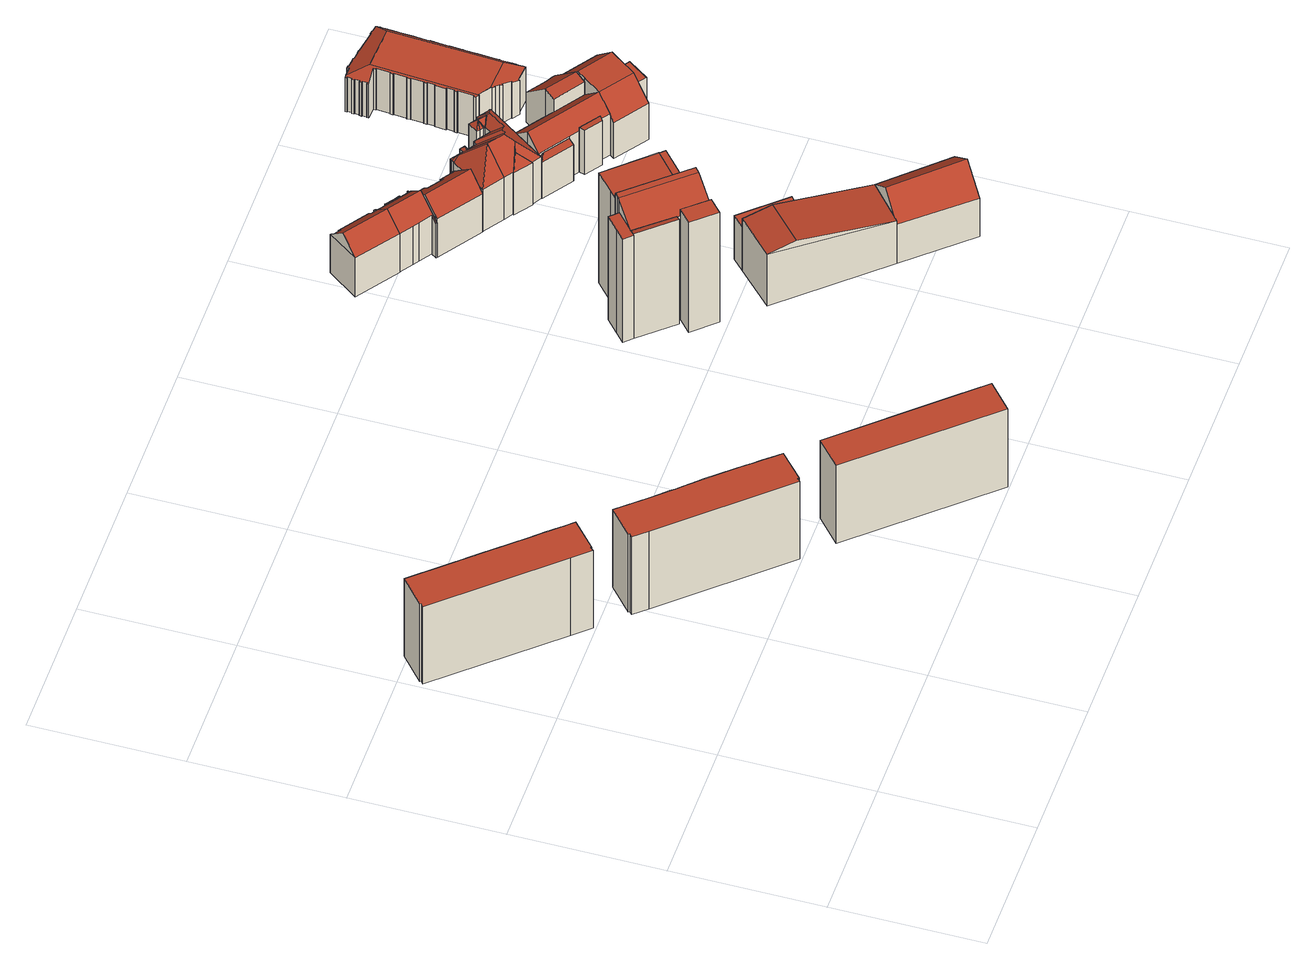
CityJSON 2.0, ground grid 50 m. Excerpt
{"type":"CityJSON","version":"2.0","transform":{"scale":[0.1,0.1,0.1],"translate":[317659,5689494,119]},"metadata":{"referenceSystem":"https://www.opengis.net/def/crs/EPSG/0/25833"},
"CityObjects":{
"building1":{"type":"Building","attributes":{"Dachtyp_tdc":"tdcPolyFlatRoof","Gemeindeschluessel":14713000,"Dachneigung":0,"QualitaetDacherkennung":39,"Geometrietyp2DReferenz":"3000","function":"31001_9998","roofType":"1000","measuredHeight":33.44},"geometry":[{"type":"MultiSurface","lod":"2","boundaries":[[[0,1,2,3]],[[1,4,5,2]],[[4,6,7,5]],[[6,8,9,7]],[[8,10,11,9]],[[10,12,13,11]],[[12,14,15,13]],[[14,16,17,15]],[[16,18,19,17]],[[18,20,21,19]],[[20,22,23,21]],[[22,24,25,23]],[[24,26,27,25]],[[26,28,29,27]],[[28,30,31,29]],[[30,32,33,31]],[[32,34,35,33]],[[34,36,37,35]],[[36,38,39,37]],[[38,40,41,39]],[[40,0,3,41]],[[40,38,36,34,32,30,28,26,24,22,20,18,16,14,12,10,8,6,4,1,0]],[[3,2,5,7,9,11,13,15,17,19,21,23,25,27,29,31,33,35,37,39,41]]],"semantics":{"surfaces":[{"type":"WallSurface"},{"type":"RoofSurface"},{"type":"GroundSurface"}],"values":[0,0,0,0,0,0,0,0,0,0,0,0,0,0,0,0,0,0,0,0,0,1,2]}}]},
"building2":{"type":"Building","attributes":{"Dachtyp_tdc":"tdcPolyFlatRoof","Gemeindeschluessel":14713000,"Dachneigung":0,"QualitaetDacherkennung":37,"Geometrietyp2DReferenz":"3000","function":"31001_9998","roofType":"1000","measuredHeight":33.39},"geometry":[{"type":"MultiSurface","lod":"2","boundaries":[[[42,43,44,45]],[[43,46,47,44]],[[46,48,49,47]],[[48,50,51,49]],[[50,52,53,51]],[[52,54,55,53]],[[54,56,57,55]],[[56,58,59,57]],[[58,60,61,59]],[[60,62,63,61]],[[62,64,65,63]],[[64,66,67,65]],[[66,68,69,67]],[[68,70,71,69]],[[70,72,73,71]],[[72,74,75,73]],[[74,76,77,75]],[[76,78,79,77]],[[78,80,81,79]],[[80,82,83,81]],[[82,84,85,83]],[[84,42,45,85]],[[84,82,80,78,76,74,72,70,68,66,64,62,60,58,56,54,52,50,48,46,43,42]],[[45,44,47,49,51,53,55,57,59,61,63,65,67,69,71,73,75,77,79,81,83,85]]],"semantics":{"surfaces":[{"type":"WallSurface"},{"type":"RoofSurface"},{"type":"GroundSurface"}],"values":[0,0,0,0,0,0,0,0,0,0,0,0,0,0,0,0,0,0,0,0,0,0,1,2]}}]},
"building3":{"type":"Building","attributes":{"Dachtyp_tdc":"tdcPolyFlatRoof","Gemeindeschluessel":14713000,"Dachneigung":0,"QualitaetDacherkennung":66,"Geometrietyp2DReferenz":"3000","function":"31001_9998","roofType":"1000","measuredHeight":33.66},"geometry":[{"type":"MultiSurface","lod":"2","boundaries":[[[86,87,88,89]],[[87,90,91,88]],[[90,92,93,91]],[[92,94,95,93]],[[94,86,89,95]],[[94,92,90,87,86]],[[89,88,91,93,95]]],"semantics":{"surfaces":[{"type":"WallSurface"},{"type":"RoofSurface"},{"type":"GroundSurface"}],"values":[0,0,0,0,0,1,2]}}]},
"building4":{"type":"Building","attributes":{"Gemeindeschluessel":14713000,"Geometrietyp2DReferenz":"3000","function":"31001_9998","roofType":"9999"},"children":["building4-1","building4-2","building4-3","building4-4","building4-5","building4-6"]},
"building4-1":{"type":"BuildingPart","attributes":{"Dachtyp_tdc":"tdcPolyFlatRoof","Dachneigung":0,"QualitaetDacherkennung":36,"Geometrietyp2DReferenz":"3000","roofType":"1000","measuredHeight":47.47},"parents":["building4"],"geometry":[{"type":"MultiSurface","lod":"2","boundaries":[[[96,97,98,99,100]],[[101,102,103,104]],[[102,105,106,103]],[[105,107,108,109,106]],[[105,102,101,97,96,107]],[[109,99,98,104,103,106]],[[100,108,107,96]],[[100,99,109,108]],[[104,98,97,101]]],"semantics":{"surfaces":[{"type":"WallSurface"},{"type":"RoofSurface"},{"type":"GroundSurface"},{"type":"ClosureSurface"}],"values":[0,0,0,0,1,2,0,3,3]}}]},
"building4-2":{"type":"BuildingPart","attributes":{"Dachtyp_tdc":"tdcCutGableRoof","Dachneigung":33.65,"QualitaetDacherkennung":16,"Geometrietyp2DReferenz":"3000","roofType":"9999","measuredHeight":50.38},"parents":["building4"],"geometry":[{"type":"MultiSurface","lod":"2","boundaries":[[[110,111,112,98,97]],[[111,113,114,112]],[[113,115,116,114]],[[115,117,118,116]],[[119,120,121,122]],[[123,124,125]],[[123,126,127,124]],[[126,128,129,127]],[[128,130,131,129]],[[130,132,101,104,131]],[[113,111,110,132,130]],[[126,123,133,120,119,117,115]],[[130,128,126,115,113]],[[104,98,112,114,116,118,122,121,134,124,127,129,131]],[[110,97,101,132]],[[97,98,104,101]],[[122,118,117,119]],[[134,121,120,133]],[[125,133,123]],[[124,134,133,125]]],"semantics":{"surfaces":[{"type":"WallSurface"},{"type":"RoofSurface"},{"type":"GroundSurface"},{"type":"ClosureSurface"}],"values":[0,0,0,0,0,0,0,0,0,0,1,1,1,2,0,3,3,3,0,3]}}]},
"building4-3":{"type":"BuildingPart","attributes":{"Dachtyp_tdc":"tdcPolyFlatRoof","Dachneigung":0,"QualitaetDacherkennung":20,"Geometrietyp2DReferenz":"3000","roofType":"1000","measuredHeight":44.5},"parents":["building4"],"geometry":[{"type":"MultiSurface","lod":"2","boundaries":[[[135,136,137,138]],[[136,139,140,137]],[[139,141,142,140]],[[141,143,144,142]],[[143,125,124,144]],[[145,135,138,146]],[[145,133,125,143,141,139,136,135]],[[138,137,140,142,144,124,134,146]],[[134,124,125,133]],[[146,134,133,145]]],"semantics":{"surfaces":[{"type":"WallSurface"},{"type":"RoofSurface"},{"type":"GroundSurface"},{"type":"ClosureSurface"}],"values":[0,0,0,0,0,0,1,2,3,3]}}]},
"building4-4":{"type":"BuildingPart","attributes":{"Dachtyp_tdc":"tdcPolyFlatRoof","Dachneigung":12.48,"QualitaetDacherkennung":24,"Geometrietyp2DReferenz":"3000","roofType":"2100","measuredHeight":45.1},"parents":["building4"],"geometry":[{"type":"MultiSurface","lod":"2","boundaries":[[[147,148,149,121,120]],[[148,150,145,146,149]],[[151,150,148,147]],[[121,149,146,134]],[[151,133,145,150]],[[146,145,133,134]],[[120,133,151,147]],[[120,121,134,133]]],"semantics":{"surfaces":[{"type":"WallSurface"},{"type":"RoofSurface"},{"type":"GroundSurface"},{"type":"ClosureSurface"}],"values":[0,0,1,2,0,3,0,3]}}]},
"building4-5":{"type":"BuildingPart","attributes":{"Dachtyp_tdc":"tdcPolyFlatRoof","Dachneigung":0,"QualitaetDacherkennung":33,"Geometrietyp2DReferenz":"3000","roofType":"1000","measuredHeight":47.35},"parents":["building4"],"geometry":[{"type":"MultiSurface","lod":"2","boundaries":[[[108,152,153,109]],[[152,154,155,153]],[[154,100,99,155]],[[100,154,152,108]],[[109,153,155,99]],[[109,99,100,108]]],"semantics":{"surfaces":[{"type":"WallSurface"},{"type":"RoofSurface"},{"type":"GroundSurface"},{"type":"ClosureSurface"}],"values":[0,0,0,1,2,3]}}]},
"building4-6":{"type":"BuildingPart","attributes":{"Dachtyp_tdc":"tdcPolyFlatRoof","Dachneigung":0,"QualitaetDacherkennung":33,"Geometrietyp2DReferenz":"3000","roofType":"1000","measuredHeight":47.35},"parents":["building4"],"geometry":[{"type":"MultiSurface","lod":"2","boundaries":[[[156,157,119,122,158]],[[159,160,161,118,117]],[[160,156,158,161]],[[160,159,157,156]],[[158,122,118,161]],[[117,119,157,159]],[[117,118,122,119]]],"semantics":{"surfaces":[{"type":"WallSurface"},{"type":"RoofSurface"},{"type":"GroundSurface"},{"type":"ClosureSurface"}],"values":[0,0,0,1,2,0,3]}}]},
"building5":{"type":"Building","attributes":{"Dachtyp_tdc":"tdcFreeFormRoof","Gemeindeschluessel":14713000,"Dachneigung":42.62,"QualitaetDacherkennung":79,"Geometrietyp2DReferenz":"3000","function":"31001_9998","roofType":"5000","measuredHeight":22.3},"geometry":[{"type":"MultiSurface","lod":"2","boundaries":[[[162,163,164,165]],[[163,166,167,164]],[[166,168,169,167]],[[168,170,171,169]],[[170,172,173,171]],[[172,174,175,173]],[[174,176,177,175]],[[176,178,179,177]],[[178,180,181,179]],[[180,182,183,181]],[[182,184,185,183]],[[184,186,187,185]],[[186,162,165,187]],[[162,188,189,163]],[[186,184,182,180,178,176,174,172,170,168,166,189,188]],[[162,186,188]],[[166,163,189]],[[165,164,167,169,171,173,175,177,179,181,183,185,187]]],"semantics":{"surfaces":[{"type":"WallSurface"},{"type":"RoofSurface"},{"type":"GroundSurface"}],"values":[0,0,0,0,0,0,0,0,0,0,0,0,0,1,1,0,0,2]}}]},
"building6":{"type":"Building","attributes":{"Gemeindeschluessel":14713000,"Geometrietyp2DReferenz":"3000","function":"31001_9998","roofType":"9999"},"children":["building6-1","building6-2"]},
"building6-1":{"type":"BuildingPart","attributes":{"Dachtyp_tdc":"tdcPolyFlatRoof","Dachneigung":0,"QualitaetDacherkennung":39,"Geometrietyp2DReferenz":"3000","roofType":"1000","measuredHeight":18.81},"parents":["building6"],"geometry":[{"type":"MultiSurface","lod":"2","boundaries":[[[190,191,192,193]],[[191,194,195,192]],[[194,196,197,195]],[[196,194,191,190]],[[193,192,195,197]],[[193,197,196,190]]],"semantics":{"surfaces":[{"type":"WallSurface"},{"type":"RoofSurface"},{"type":"GroundSurface"},{"type":"ClosureSurface"}],"values":[0,0,0,1,2,3]}}]},
"building6-2":{"type":"BuildingPart","attributes":{"Dachtyp_tdc":"tdcGableRoof","Dachneigung":10.14,"QualitaetDacherkennung":3,"Geometrietyp2DReferenz":"3000","roofType":"3100","measuredHeight":24.14},"parents":["building6"],"geometry":[{"type":"MultiSurface","lod":"2","boundaries":[[[198,199,200,201]],[[199,202,203,200]],[[202,204,190,193,203]],[[202,199,205]],[[198,204,206]],[[199,198,206,205]],[[204,202,205,206]],[[201,200,203,193,197]],[[198,201,197,196,190,204]],[[196,197,193,190]]],"semantics":{"surfaces":[{"type":"WallSurface"},{"type":"RoofSurface"},{"type":"GroundSurface"},{"type":"ClosureSurface"}],"values":[0,0,0,0,0,1,1,2,0,3]}}]},
"building7":{"type":"Building","attributes":{"Gemeindeschluessel":14713000,"Geometrietyp2DReferenz":"3000","function":"31001_9998","roofType":"9999"},"children":["building7-1","building7-2"]},
"building7-1":{"type":"BuildingPart","attributes":{"Dachtyp_tdc":"tdcPolyFlatRoof","Dachneigung":35.37,"QualitaetDacherkennung":38,"Geometrietyp2DReferenz":"3000","roofType":"2100","measuredHeight":17.87},"parents":["building7"],"geometry":[{"type":"MultiSurface","lod":"2","boundaries":[[[207,208,209,210]],[[208,211,212,209]],[[211,213,214,212]],[[213,215,216,214]],[[215,217,218,216]],[[217,219,220,218]],[[219,221,222,220]],[[221,223,224,222]],[[223,225,226,224]],[[225,227,228,226]],[[227,229,230,228]],[[231,207,210,232]],[[231,229,227,225,223,221,219,217,215,213,211,208,207]],[[210,209,212,214,216,218,220,222,224,226,228,230,232]],[[232,230,229,231]]],"semantics":{"surfaces":[{"type":"WallSurface"},{"type":"RoofSurface"},{"type":"GroundSurface"},{"type":"ClosureSurface"}],"values":[0,0,0,0,0,0,0,0,0,0,0,0,1,2,3]}}]},
"building7-2":{"type":"BuildingPart","attributes":{"Dachtyp_tdc":"tdcGableRoof","Dachneigung":42.58,"QualitaetDacherkennung":71,"Geometrietyp2DReferenz":"3000","roofType":"3100","measuredHeight":22.24},"parents":["building7"],"geometry":[{"type":"MultiSurface","lod":"2","boundaries":[[[233,234,235,236]],[[234,237,238,235]],[[237,239,240,238]],[[239,188,241,240]],[[188,186,242,241]],[[186,243,244,242]],[[243,245,246,244]],[[245,247,232,246]],[[247,231,232]],[[248,249,250,230,229]],[[249,251,252,250]],[[251,253,254,252]],[[253,233,236,254]],[[249,248,247,245,243,186,188]],[[188,239,237,234,233,253,251,249]],[[236,235,238,240,241,242,244,246,232,230,250,252,254]],[[229,231,247,248]],[[229,230,232,231]]],"semantics":{"surfaces":[{"type":"WallSurface"},{"type":"RoofSurface"},{"type":"GroundSurface"},{"type":"ClosureSurface"}],"values":[0,0,0,0,0,0,0,0,0,0,0,0,0,1,1,2,0,3]}}]},
"building8":{"type":"Building","attributes":{"Dachtyp_tdc":"tdcFreeFormRoof","Gemeindeschluessel":14713000,"Dachneigung":43.25,"QualitaetDacherkennung":62,"Geometrietyp2DReferenz":"3000","function":"31001_9998","roofType":"5000","measuredHeight":22.46},"geometry":[{"type":"MultiSurface","lod":"2","boundaries":[[[255,256,257,258]],[[256,259,260,257]],[[259,261,262,260]],[[261,263,264,262]],[[263,265,266,264]],[[265,267,268,266]],[[267,269,270,268]],[[269,271,272,270]],[[271,273,274,272]],[[273,275,276,274]],[[275,277,278,276]],[[277,255,258,278]],[[275,273,271,269,267,265,263,261,259,256,279,280]],[[277,280,279,255]],[[277,275,280]],[[256,255,279]],[[258,257,260,262,264,266,268,270,272,274,276,278]]],"semantics":{"surfaces":[{"type":"WallSurface"},{"type":"RoofSurface"},{"type":"GroundSurface"}],"values":[0,0,0,0,0,0,0,0,0,0,0,0,1,1,0,0,2]}}]},
"building9":{"type":"Building","attributes":{"Dachtyp_tdc":"tdcGableRoof","Gemeindeschluessel":14713000,"Dachneigung":44.94,"QualitaetDacherkennung":36,"Geometrietyp2DReferenz":"3000","function":"31001_9998","roofType":"3100","measuredHeight":25.05},"geometry":[{"type":"MultiSurface","lod":"2","boundaries":[[[281,282,200,283]],[[282,284,201,200]],[[284,285,286,201]],[[285,281,283,286]],[[284,282,287]],[[281,285,288]],[[282,281,288,287]],[[285,284,287,288]],[[283,200,201,286]]],"semantics":{"surfaces":[{"type":"WallSurface"},{"type":"RoofSurface"},{"type":"GroundSurface"}],"values":[0,0,0,0,0,0,1,1,2]}}]},
"building10":{"type":"Building","attributes":{"Dachtyp_tdc":"tdcFreeFormRoof","Gemeindeschluessel":14713000,"Dachneigung":45.51,"QualitaetDacherkennung":7,"Geometrietyp2DReferenz":"3000","function":"31001_9998","roofType":"5000","measuredHeight":26.19},"geometry":[{"type":"MultiSurface","lod":"2","boundaries":[[[289,290,291,292]],[[290,293,294,291]],[[293,295,296,294]],[[295,297,298,296]],[[297,299,300,298]],[[299,301,302,300]],[[301,303,304,302]],[[303,305,306,304]],[[305,307,308,306]],[[307,309,310,308]],[[309,311,312,310]],[[311,313,314,312]],[[313,315,316,314]],[[315,317,318,316]],[[317,319,320,318]],[[319,321,322,320]],[[321,323,324,322]],[[323,325,326,324]],[[325,327,328,326]],[[327,329,330,328]],[[329,331,332,330]],[[331,333,334,332]],[[333,335,336,334]],[[335,337,338,336]],[[337,339,340,338]],[[339,341,342,340]],[[341,343,344,342]],[[343,345,346,344]],[[345,347,348,346]],[[347,349,350,348]],[[349,351,352,350]],[[351,289,292,352]],[[353,354,355,356,357,351,349]],[[358,359,360,353,349,347]],[[358,347,345]],[[359,358,345,343]],[[360,359,343,341]],[[361,362,363,364,365,366,354,353,360,341,339]],[[361,339,337]],[[335,361,337]],[[333,361,335]],[[333,362,361]],[[362,333,367]],[[367,333,331]],[[363,362,367,331,329]],[[368,369,363,329,327]],[[370,368,327,325]],[[371,370,325,323]],[[371,323,321]],[[370,369,368]],[[370,315,369]],[[371,315,370]],[[371,317,315]],[[371,319,317]],[[319,371,321]],[[364,363,369,315,313]],[[372,365,364,313,311]],[[372,311,309]],[[366,365,372,309,307]],[[373,355,354,366,307,305]],[[374,375,373,305,303]],[[374,303,301]],[[375,374,301,299]],[[356,355,373,375,299,297]],[[376,377,378,357,356,297,295]],[[376,295,293]],[[377,376,293,290]],[[378,377,290,289]],[[357,378,289,351]],[[292,291,294,296,298,300,302,304,306,308,310,312,314,316,318,320,322,324,326,328,330,332,334,336,338,340,342,344,346,348,350,352]]],"semantics":{"surfaces":[{"type":"WallSurface"},{"type":"RoofSurface"},{"type":"GroundSurface"}],"values":[0,0,0,0,0,0,0,0,0,0,0,0,0,0,0,0,0,0,0,0,0,0,0,0,0,0,0,0,0,0,0,0,1,1,1,1,1,1,1,1,1,1,1,1,1,1,1,1,1,1,1,1,1,1,1,1,1,1,1,1,1,1,1,1,1,1,1,1,1,2]}}]},
"building11":{"type":"Building","attributes":{"name":"Universitätsklinikum Leipzig","Gemeindeschluessel":14713000,"Geometrietyp2DReferenz":"3000","function":"31001_3051","roofType":"9999"},"children":["building11-1","building11-2","building11-3","building11-4","building11-5","building11-6"]},
"building11-1":{"type":"BuildingPart","attributes":{"Dachtyp_tdc":"tdcFreeFormRoof","Dachneigung":70.69,"QualitaetDacherkennung":18,"Geometrietyp2DReferenz":"3000","roofType":"5000","measuredHeight":18.27},"parents":["building11"],"geometry":[{"type":"MultiSurface","lod":"2","boundaries":[[[379,380,381,382]],[[380,383,384,381]],[[383,385,386,384]],[[387,385,383]],[[388,387,383,380]],[[388,380,379]],[[387,388,379,385]],[[382,381,384,386]],[[382,386,385,379]]],"semantics":{"surfaces":[{"type":"WallSurface"},{"type":"RoofSurface"},{"type":"GroundSurface"},{"type":"ClosureSurface"}],"values":[0,0,0,1,1,1,1,2,3]}}]},
"building11-2":{"type":"BuildingPart","attributes":{"Dachtyp_tdc":"tdcGableRoof","Dachneigung":44.53,"QualitaetDacherkennung":35,"Geometrietyp2DReferenz":"3000","roofType":"3100","measuredHeight":21.91},"parents":["building11"],"geometry":[{"type":"MultiSurface","lod":"2","boundaries":[[[389,390,391,392]],[[390,393,394,391]],[[393,395,396,394]],[[395,397,398,396]],[[397,399,400,398]],[[401,389,392,402,403]],[[404,399,397,395,393,390,389]],[[389,401,405,406,404]],[[392,391,394,396,398,400,407,408,409,402]],[[407,400,399,404]],[[405,410,409,408,406]],[[406,408,407,404]],[[403,410,405,401]],[[403,402,409,410]]],"semantics":{"surfaces":[{"type":"WallSurface"},{"type":"RoofSurface"},{"type":"GroundSurface"},{"type":"ClosureSurface"}],"values":[0,0,0,0,0,0,1,1,2,3,3,3,0,3]}}]},
"building11-3":{"type":"BuildingPart","attributes":{"Dachtyp_tdc":"tdcPolyFlatRoof","Dachneigung":0,"QualitaetDacherkennung":62,"Geometrietyp2DReferenz":"3000","roofType":"1000","measuredHeight":19},"parents":["building11"],"geometry":[{"type":"MultiSurface","lod":"2","boundaries":[[[411,412,413,414]],[[415,416,417,418]],[[416,411,414,417]],[[416,415,419,412,411]],[[414,413,420,418,417]],[[418,420,419,415]],[[420,413,412,419]]],"semantics":{"surfaces":[{"type":"WallSurface"},{"type":"RoofSurface"},{"type":"GroundSurface"},{"type":"ClosureSurface"}],"values":[0,0,0,1,2,3,3]}}]},
"building11-4":{"type":"BuildingPart","attributes":{"Dachtyp_tdc":"tdcCutGableRoof","Dachneigung":0.252,"QualitaetDacherkennung":50,"Geometrietyp2DReferenz":"3000","roofType":"9999","measuredHeight":22.66},"parents":["building11"],"geometry":[{"type":"MultiSurface","lod":"2","boundaries":[[[399,421,422,400]],[[421,423,424,422]],[[423,425,415,418,424]],[[426,427,428,413,412]],[[427,429,430,428]],[[429,431,432,430]],[[433,434,431,429,427,426,435]],[[423,421,399,436]],[[435,425,423,436,437,433]],[[400,422,424,418,420,413,428,430,432,438,409,408,407]],[[419,415,425,435]],[[420,418,415,419]],[[426,412,419,435]],[[420,419,412,413]],[[438,432,431,434,433]],[[437,405,410,433]],[[410,409,438,433]],[[436,406,405,437]],[[406,408,409,410,405]],[[399,404,406,436]],[[399,400,407,404]],[[404,407,408,406]]],"semantics":{"surfaces":[{"type":"WallSurface"},{"type":"RoofSurface"},{"type":"GroundSurface"},{"type":"ClosureSurface"}],"values":[0,0,0,0,0,0,1,1,1,2,0,3,0,3,3,0,3,0,3,0,3,3]}}]},
"building11-5":{"type":"BuildingPart","attributes":{"Dachtyp_tdc":"tdcPolyFlatRoof","Dachneigung":7.75,"QualitaetDacherkennung":40,"Geometrietyp2DReferenz":"3000","roofType":"2100","measuredHeight":19.2},"parents":["building11"],"geometry":[{"type":"MultiSurface","lod":"2","boundaries":[[[439,440,441,442,443]],[[440,444,445,441]],[[444,446,447,445]],[[446,448,447]],[[446,444,440,439]],[[442,441,445,447]],[[443,448,446,439]],[[443,442,447,448]]],"semantics":{"surfaces":[{"type":"WallSurface"},{"type":"RoofSurface"},{"type":"GroundSurface"},{"type":"ClosureSurface"}],"values":[0,0,0,0,1,2,0,3]}}]},
"building11-6":{"type":"BuildingPart","attributes":{"Dachtyp_tdc":"tdcGableRoof","Dachneigung":44.62,"QualitaetDacherkennung":63,"Geometrietyp2DReferenz":"3000","roofType":"3100","measuredHeight":22.65},"parents":["building11"],"geometry":[{"type":"MultiSurface","lod":"2","boundaries":[[[449,432,431]],[[449,443,442,432]],[[448,450,379,382,447]],[[451,452,453,386,385]],[[452,454,455,453]],[[454,456,457,455]],[[456,403,402,457]],[[452,451,450,448,443,449,434,433]],[[433,410,403,456,454,452]],[[402,409,438,432,442,447,382,386,453,455,457]],[[409,402,403,410]],[[438,409,410,433]],[[449,431,434]],[[431,432,438,433,434]],[[448,447,442,443]],[[451,385,379,450]],[[385,386,382,379]]],"semantics":{"surfaces":[{"type":"WallSurface"},{"type":"RoofSurface"},{"type":"GroundSurface"},{"type":"ClosureSurface"}],"values":[0,0,0,0,0,0,0,1,1,2,3,3,0,3,3,0,3]}}]},
"building12":{"type":"Building","attributes":{"Dachtyp_tdc":"tdcFreeFormRoof","Gemeindeschluessel":14713000,"Dachneigung":0.036,"QualitaetDacherkennung":54,"Geometrietyp2DReferenz":"3000","function":"31001_9998","roofType":"5000","measuredHeight":18.14},"geometry":[{"type":"MultiSurface","lod":"2","boundaries":[[[458,459,460,461]],[[459,462,463,460]],[[462,464,465,463]],[[464,466,467,465]],[[466,468,469,467]],[[468,470,471,469]],[[470,472,473,471]],[[472,474,475,473]],[[474,476,477,475]],[[476,478,479,477]],[[478,480,481,479]],[[480,482,483,481]],[[482,484,485,483]],[[484,486,487,485]],[[486,488,489,487]],[[488,490,491,489]],[[490,492,493,491]],[[492,494,495,493]],[[494,496,497,495]],[[496,498,499,497]],[[498,500,501,499]],[[500,502,503,501]],[[502,504,505,503]],[[504,506,507,505]],[[506,508,509,507]],[[508,510,511,509]],[[510,512,513,511]],[[512,514,515,513]],[[514,516,517,515]],[[516,518,519,517]],[[518,520,521,519]],[[520,522,523,521]],[[522,524,525,523]],[[524,526,527,525]],[[526,528,529,527]],[[528,530,531,529]],[[530,532,533,531]],[[532,534,535,533]],[[534,536,537,535]],[[536,538,539,537]],[[538,540,541,539]],[[540,542,543,541]],[[542,544,545,543]],[[544,546,547,545]],[[546,548,549,547]],[[548,550,551,549]],[[550,552,553,551]],[[552,554,555,553]],[[554,556,557,555]],[[556,558,559,557]],[[558,560,561,559]],[[560,562,563,561]],[[562,564,565,563]],[[564,566,567,565]],[[566,568,569,567]],[[568,570,571,569]],[[570,572,573,571]],[[572,574,575,573]],[[574,576,577,575]],[[576,578,579,577]],[[578,580,581,579]],[[580,582,583,581]],[[582,584,585,583]],[[584,586,587,585]],[[586,588,589,587]],[[588,590,591,589]],[[590,592,593,591]],[[592,594,595,593]],[[594,596,597,595]],[[596,598,599,597]],[[598,600,601,599]],[[600,602,603,601]],[[602,604,605,603]],[[604,606,607,605]],[[606,608,609,607]],[[608,610,611,609]],[[610,612,613,611]],[[612,614,615,613]],[[614,616,617,615]],[[616,618,619,617]],[[618,620,621,619]],[[620,622,623,621]],[[622,624,625,623]],[[624,626,627,625]],[[626,628,629,627]],[[628,630,631,629]],[[630,632,633,631]],[[632,634,635,633]],[[634,636,637,635]],[[636,638,639,637]],[[638,640,641,639]],[[640,642,643,641]],[[642,644,645,643]],[[644,646,647,645]],[[646,648,649,647]],[[648,650,651,649]],[[650,652,653,651]],[[652,654,655,653]],[[654,656,657,655]],[[656,658,659,657]],[[658,660,661,659]],[[660,662,663,661]],[[662,664,665,663]],[[664,666,667,665]],[[666,668,669,667]],[[668,670,671,669]],[[670,672,673,671]],[[672,674,675,673]],[[674,676,677,675]],[[676,678,679,677]],[[678,680,681,679]],[[680,458,461,681]],[[522,520,518,516,514,512,510,508,506,504,682,683,684,526,524]],[[606,604,602,600,598,596,594,592,590,588,586,584,582,580,578,576,574,572,570,568,566,564,562,560,558,556,554,552,550,548,546,544,542,540,538,536,534,532,685,686,687,610,608]],[[688,689,642,640,638,636,634,632,630,628,626,624,622,620,618,616,614,612,687,686]],[[678,676,674,672,670,668,666,664,662,660,658,656,654,652,650,648,646,644,689,688,683,682,502,500,498,496,494,492,490,488,486,484,482,480,478,476,474,472,470,468,466,464,462,459,458,680]],[[684,683,688,686,685,530,528]],[[504,502,682]],[[612,610,687]],[[644,642,689]],[[528,526,684]],[[532,530,685]],[[461,460,463,465,467,469,471,473,475,477,479,481,483,485,487,489,491,493,495,497,499,501,503,505,507,509,511,513,515,517,519,521,523,525,527,529,531,533,535,537,539,541,543,545,547,549,551,553,555,557,559,561,563,565,567,569,571,573,575,577,579,581,583,585,587,589,591,593,595,597,599,601,603,605,607,609,611,613,615,617,619,621,623,625,627,629,631,633,635,637,639,641,643,645,647,649,651,653,655,657,659,661,663,665,667,669,671,673,675,677,679,681]]],"semantics":{"surfaces":[{"type":"WallSurface"},{"type":"RoofSurface"},{"type":"GroundSurface"}],"values":[0,0,0,0,0,0,0,0,0,0,0,0,0,0,0,0,0,0,0,0,0,0,0,0,0,0,0,0,0,0,0,0,0,0,0,0,0,0,0,0,0,0,0,0,0,0,0,0,0,0,0,0,0,0,0,0,0,0,0,0,0,0,0,0,0,0,0,0,0,0,0,0,0,0,0,0,0,0,0,0,0,0,0,0,0,0,0,0,0,0,0,0,0,0,0,0,0,0,0,0,0,0,0,0,0,0,0,0,0,0,0,0,1,1,1,1,1,0,0,0,0,0,2]}}]}
},
"vertices":[
[9,1422,346],[19,1431,346],[19,1431,12],[9,1422,12],[17,1434,346],[17,1434,12],[103,1510,346],[103,1510,12],[186,1417,346],[186,1417,12],[209,1392,346],[209,1392,12],[230,1369,346],[230,1369,12],[242,1355,346],[242,1355,12],[258,1337,346],[258,1337,12],[265,1330,346],[265,1330,12],[373,1209,346],[373,1209,12],[395,1185,346],[395,1185,12],[414,1164,346],[414,1164,12],[427,1149,346],[427,1149,12],[445,1129,346],[445,1129,12],[452,1121,346],[452,1121,12],[478,1093,346],[478,1093,12],[393,1016,346],[393,1016,12],[391,1018,346],[391,1018,12],[381,1008,346],[381,1008,12],[333,1062,346],[333,1062,12],
[834,505,349],[504,871,349],[504,871,15],[834,505,15],[466,914,349],[466,914,15],[476,923,349],[476,923,15],[473,927,349],[473,927,15],[558,1002,349],[558,1002,15],[639,910,349],[639,910,15],[661,886,349],[661,886,15],[682,863,349],[682,863,15],[694,849,349],[694,849,15],[714,829,349],[714,829,15],[745,796,349],[745,796,15],[760,780,349],[760,780,15],[825,708,349],[825,708,15],[848,682,349],[848,682,15],[865,661,349],[865,661,15],[881,643,349],[881,643,15],[898,624,349],[898,624,15],[905,615,349],[905,615,15],[930,587,349],[930,587,15],[848,512,349],[848,512,15],[844,514,349],[844,514,15],
[925,420,354],[1010,496,354],[1010,496,18],[925,420,18],[1302,173,354],[1302,173,18],[1386,80,354],[1386,80,18],[1300,3,354],[1300,3,18],
[1796,1204,487],[1788,1197,487],[1788,1197,13],[1796,1204,13],[1796,1204,486],[1656,1342,487],[1677,1361,487],[1677,1361,13],[1656,1342,13],[1740,1418,487],[1740,1418,13],[1873,1272,487],[1873,1272,486],[1873,1272,13],
[1788,1197,488],[1831,1149,485],[1831,1149,13],[1822,1141,516],[1822,1141,13],[1805,1126,516],[1805,1126,13],[1737,1065,455],[1737,1065,13],[1671,1142,456],[1664,1150,456],[1664,1150,13],[1671,1142,13],[1629,1318,513],[1629,1318,13],[1629,1318,458],[1633,1321,516],[1633,1321,13],[1638,1326,516],[1638,1326,13],[1650,1337,516],[1650,1337,13],[1656,1342,496],[1568,1263,458],[1568,1263,13],
[1527,1276,458],[1559,1305,458],[1559,1305,13],[1527,1276,13],[1604,1345,458],[1604,1345,13],[1614,1334,458],[1614,1334,13],[1626,1322,458],[1626,1322,13],[1552,1249,458],[1552,1249,13],
[1664,1150,459],[1651,1138,463],[1651,1138,13],[1552,1249,464],[1568,1263,459],
[1889,1255,486],[1889,1255,13],[1812,1186,486],[1812,1186,13],
[1626,1101,486],[1671,1142,486],[1626,1101,13],[1737,1065,486],[1694,1026,486],[1694,1026,13],
[1611,1998,171],[1476,2094,171],[1476,2094,4],[1611,1998,4],[1548,2195,169],[1548,2195,4],[1551,2193,169],[1551,2193,4],[1542,2180,184],[1542,2180,4],[1560,2167,184],[1560,2167,4],[1568,2176,173],[1568,2176,4],[1660,2111,173],[1660,2111,4],[1661,2111,173],[1661,2111,4],[1654,2101,184],[1654,2101,4],[1672,2088,184],[1672,2088,4],[1682,2102,168],[1682,2102,4],[1684,2100,169],[1684,2100,4],[1647,2048,227],[1512,2144,227],
[1915,1025,203],[1952,1061,203],[1952,1061,15],[1915,1025,15],[2078,921,203],[2078,921,15],[2039,887,203],[2039,887,15],
[2205,703,197],[2080,594,198],[2080,594,15],[2205,703,15],[1797,909,239],[1797,909,15],[1915,1025,238],[1861,838,256],[1982,950,256],
[1710,2076,175],[1711,2075,175],[1711,2075,5],[1710,2076,5],[1737,2057,175],[1737,2057,5],[1747,2050,175],[1747,2050,5],[1754,2045,175],[1754,2045,5],[1755,2044,175],[1755,2044,5],[1748,2035,183],[1748,2035,5],[1773,2016,183],[1773,2016,5],[1782,2029,172],[1782,2029,5],[1784,2028,172],[1784,2028,5],[1785,2027,172],[1785,2027,5],[1776,2015,183],[1776,2015,5],[1703,2066,183],[1703,2066,5],
[1711,1929,171],[1672,1956,170],[1672,1956,5],[1711,1929,5],[1653,1969,170],[1653,1969,5],[1611,1998,170],[1611,1998,5],[1647,2048,5],[1684,2100,5],[1686,2098,169],[1686,2098,5],[1677,2085,184],[1677,2085,5],[1703,2066,184],[1776,2015,184],[1749,1976,227],[1749,1976,5],[1702,1910,153],[1702,1910,5],[1699,1912,153],[1699,1912,5],
[1702,1910,171],[1785,2027,150],[1785,2027,6],[1702,1910,6],[1788,2025,150],[1788,2025,6],[1782,2017,158],[1782,2017,6],[1824,1988,158],[1824,1988,6],[1813,1973,176],[1813,1973,6],[1862,1939,175],[1862,1939,6],[1873,1954,157],[1873,1954,6],[1916,1924,157],[1916,1924,6],[1920,1930,151],[1920,1930,6],[1923,1928,151],[1923,1928,6],[1841,1812,171],[1841,1812,6],[1735,1957,230],[1874,1859,230],
[2260,392,178],[2080,594,184],[2260,392,15],[2205,703,196],[2391,511,191],[2391,511,15],[2142,648,265],[2325,451,265],
[1841,1812,189],[1923,1928,189],[1923,1928,8],[1841,1812,8],[1928,1935,189],[1928,1935,8],[1933,1942,189],[1933,1942,8],[1971,1915,189],[1971,1915,8],[1980,1927,189],[1980,1927,8],[1997,1916,189],[1997,1916,8],[1994,1912,189],[1994,1912,8],[1988,1904,189],[1988,1904,8],[2013,1886,189],[2013,1886,8],[2019,1894,189],[2019,1894,8],[2023,1897,189],[2023,1897,8],[2074,1861,189],[2074,1861,8],[2088,1882,189],[2088,1882,8],[2084,1884,189],[2084,1884,8],[2074,1892,189],[2074,1892,8],[2064,1900,189],[2064,1900,8],[2087,1932,189],[2087,1932,8],[2111,1915,189],[2111,1915,8],[2113,1917,189],[2113,1917,8],[2116,1915,189],[2116,1915,8],[2119,1919,189],[2119,1919,8],[2125,1915,189],[2125,1915,8],[2156,1894,189],[2156,1894,8],[2162,1890,189],[2162,1890,8],[2164,1888,189],[2164,1888,8],[2023,1686,189],[2023,1686,8],[1993,1705,189],[1993,1705,8],[1991,1703,189],[1991,1703,8],[1934,1744,189],[1934,1744,8],[1937,1747,189],[1937,1747,8],[1909,1766,189],[1909,1766,8],[2010,1764,246],[2004,1796,269],[1989,1807,269],[1988,1807,269],[1954,1831,269],[1982,1755,227],[1983,1755,227],[2008,1762,246],[2160,1887,193],[2124,1880,219],[2120,1875,219],[2081,1820,219],[2036,1812,252],[2027,1800,253],[2123,1890,212],[2117,1887,211],[2118,1886,211],[2115,1887,210],[2092,1904,210],[2023,1891,194],[1974,1901,200],[1990,1914,194],[1983,1913,200],[1935,1929,198],[1937,1918,207],[1952,1832,269],
[2132,1631,164],[2121,1616,164],[2121,1616,8],[2132,1631,8],[2025,1683,164],[2025,1683,8],[2036,1698,164],[2036,1698,8],[2038,1685,191],[2118,1629,191],
[2257,1747,228],[2311,1824,135],[2311,1824,8],[2257,1747,8],[2375,1779,135],[2375,1779,8],[2403,1771,126],[2403,1771,8],[2412,1765,126],[2412,1765,8],[2390,1733,164],[2390,1733,8],[2234,1714,217],[2234,1714,8],[2234,1714,163],[2352,1680,228],[2329,1647,217],[2348,1675,226],[2352,1680,8],[2348,1675,8],[2329,1647,8],[2329,1647,163],
[2419,1482,198],[2387,1505,198],[2387,1505,8],[2419,1482,8],[2435,1572,198],[2467,1550,198],[2467,1550,8],[2435,1572,8],[2393,1513,198],[2393,1513,8],
[2495,1659,164],[2495,1659,8],[2455,1601,235],[2455,1601,8],[2435,1572,235],[2387,1505,225],[2352,1454,163],[2352,1454,8],[2245,1529,163],[2245,1529,8],[2256,1544,182],[2256,1544,8],[2287,1588,235],[2284,1584,231],[2393,1513,235],[2348,1675,235],[2329,1647,235],[2287,1588,8],
[2226,1565,200],[2210,1554,198],[2210,1554,8],[2226,1565,8],[2226,1565,185],[2156,1592,198],[2156,1592,8],[2161,1611,200],[2161,1611,8],[2161,1611,185],
[2256,1544,185],[2132,1631,185],[2036,1698,185],[2067,1742,235],[2067,1742,8],[2108,1802,163],[2108,1802,8],[2202,1736,163],[2202,1736,8],
[2407,2102,155],[2409,2102,152],[2409,2102,5],[2407,2102,5],[2409,2091,152],[2409,2091,5],[2407,2092,154],[2407,2092,5],[2404,2052,155],[2404,2052,5],[2406,2052,153],[2406,2052,5],[2406,2043,152],[2406,2043,5],[2403,2043,155],[2403,2043,5],[2401,2006,155],[2401,2006,5],[2404,2006,153],[2404,2006,5],[2403,1994,153],[2403,1994,5],[2401,1994,155],[2401,1994,5],[2398,1944,155],[2398,1944,5],[2400,1944,153],[2400,1944,5],[2400,1934,153],[2400,1934,5],[2397,1935,155],[2397,1935,5],[2395,1895,155],[2395,1895,5],[2398,1895,153],[2398,1895,5],[2397,1884,153],[2397,1884,5],[2394,1885,155],[2394,1885,5],[2393,1862,156],[2393,1862,5],[2395,1861,153],[2395,1861,5],[2395,1851,153],[2395,1851,5],[2338,1855,154],[2338,1855,5],[2336,1852,153],[2336,1852,5],[2314,1868,161],[2314,1868,5],[2316,1871,163],[2316,1871,5],[2288,1891,173],[2288,1891,5],[2286,1889,172],[2286,1889,5],[2278,1895,175],[2278,1895,5],[2279,1896,176],[2279,1896,5],[2264,1907,182],[2264,1907,5],[2263,1905,181],[2263,1905,5],[2254,1912,184],[2254,1912,5],[2255,1913,185],[2255,1913,5],[2215,1942,186],[2215,1942,5],[2213,1940,186],[2213,1940,5],[2205,1946,181],[2205,1946,5],[2206,1955,182],[2206,1955,5],[2208,1955,183],[2208,1955,5],[2211,2006,183],[2211,2006,5],[2209,2006,181],[2209,2006,5],[2210,2017,181],[2210,2017,5],[2212,2017,183],[2212,2017,5],[2214,2041,183],[2214,2041,5],[2211,2041,181],[2211,2041,5],[2214,2078,181],[2214,2078,5],[2216,2078,183],[2216,2078,5],[2218,2103,183],[2218,2103,5],[2215,2103,181],[2215,2103,5],[2216,2113,181],[2216,2113,5],[2218,2113,183],[2218,2113,5],[2221,2155,182],[2221,2155,5],[2219,2155,181],[2219,2155,5],[2219,2167,181],[2219,2167,5],[2221,2167,182],[2221,2167,5],[2224,2209,182],[2224,2209,5],[2222,2210,181],[2222,2210,5],[2223,2221,181],[2223,2221,5],[2225,2221,182],[2225,2221,5],[2228,2265,183],[2228,2265,5],[2226,2265,181],[2226,2265,5],[2226,2274,181],[2226,2274,5],[2188,2276,151],[2188,2276,5],[2188,2282,151],[2188,2282,5],[2191,2282,153],[2191,2282,5],[2191,2298,153],[2191,2298,5],[2189,2298,151],[2189,2298,5],[2190,2306,151],[2190,2306,5],[2192,2306,153],[2192,2306,5],[2193,2322,153],[2193,2322,5],[2191,2322,151],[2191,2322,5],[2191,2331,151],[2191,2331,5],[2194,2331,153],[2194,2331,5],[2195,2345,153],[2195,2345,5],[2192,2345,151],[2192,2345,5],[2193,2352,151],[2193,2352,5],[2231,2350,155],[2231,2350,5],[2231,2359,151],[2231,2359,5],[2241,2358,151],[2241,2358,5],[2241,2355,152],[2241,2355,5],[2264,2351,153],[2264,2351,5],[2264,2353,152],[2264,2353,5],[2273,2352,153],[2273,2352,5],[2273,2349,154],[2273,2349,5],[2297,2345,156],[2297,2345,5],[2297,2347,155],[2297,2347,5],[2308,2345,155],[2308,2345,5],[2308,2343,156],[2308,2343,5],[2381,2329,161],[2381,2329,5],[2381,2332,160],[2381,2332,5],[2392,2330,160],[2392,2330,5],[2392,2328,161],[2392,2328,5],[2413,2324,160],[2413,2324,5],[2413,2326,160],[2413,2326,5],[2423,2324,151],[2423,2324,5],[2422,2314,151],[2422,2314,5],[2420,2314,153],[2420,2314,5],[2420,2306,153],[2420,2306,5],[2419,2297,153],[2419,2297,5],[2417,2263,153],[2417,2263,5],[2419,2263,151],[2419,2263,5],[2419,2253,151],[2419,2253,5],[2416,2253,153],[2416,2253,5],[2414,2209,154],[2414,2209,5],[2416,2209,152],[2416,2209,5],[2415,2199,152],[2415,2199,5],[2413,2199,154],[2413,2199,5],[2410,2155,154],[2410,2155,5],[2413,2155,152],[2413,2155,5],[2412,2144,152],[2412,2144,5],[2410,2145,154],[2410,2145,5],[2393,1851,154],[2362,1909,187],[2252,1916,187],[2212,1941,186],[2234,2287,186],[2198,2352,155],[2382,2279,186],[2410,2324,163]
]}
